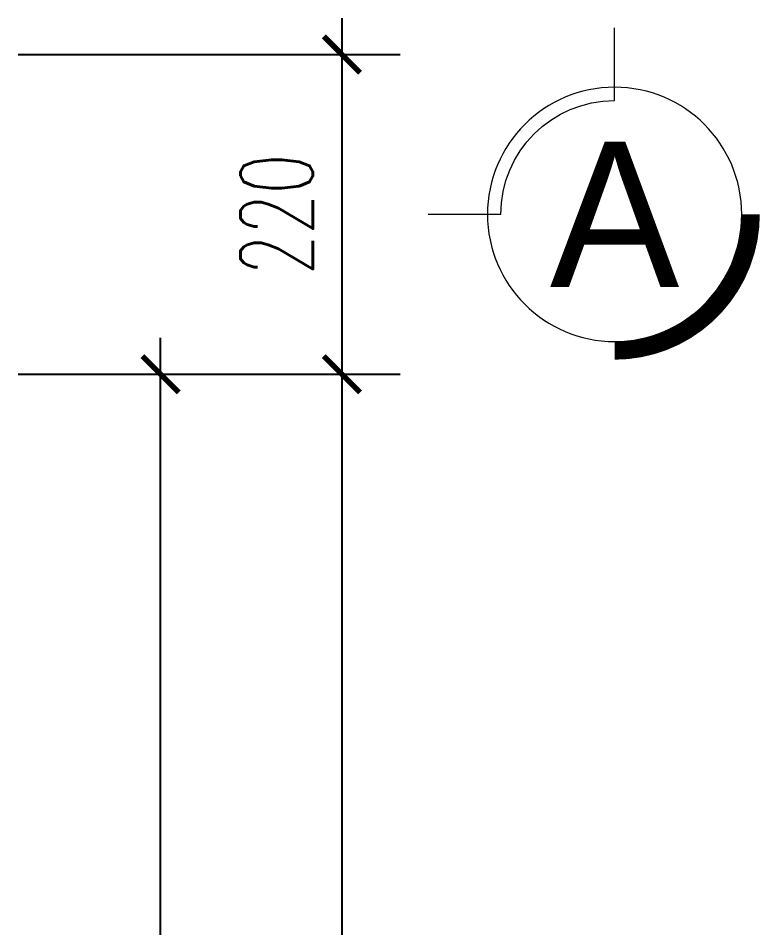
# Model space of a CAD drawing. Header units: millimetres. Extents: x -229618 to 2906, y -178063 to 96806.
# Drawn here: x -117852 to -117341, y -53775 to -53149 of the extents above; entities that cross this region are included whole.
import ezdxf
from ezdxf.enums import TextEntityAlignment as Align

# ---------------------------------------------------------------- set-up
doc = ezdxf.new("R2010")
doc.units = ezdxf.units.MM
doc.header["$LTSCALE"] = 200
doc.header["$MEASUREMENT"] = 0
doc.header["$PDMODE"] = 3
doc.header["$PDSIZE"] = 50
doc.layers.get('0').update_dxf_attribs({"color": 95, "linetype": 'CONTINUOUS'})
doc.layers.get('DEFPOINTS').update_dxf_attribs({"linetype": 'CONTINUOUS'})
doc.layers.add('DIM', color=251, linetype='CONTINUOUS')
doc.layers.add('TEXT', color=33, linetype='CONTINUOUS')
doc.layers.add('thay', color=7, linetype='CONTINUOUS', lineweight=18)
doc.styles.add('Aria H iso', font='Vharial_0.ttf')
doc.styles.add('dam', font='Vhavanb_0.ttf', dxfattribs={"width": 0.9, "height": 450})
doc.styles.add('Scale', font='vnsimli.shx', dxfattribs={"width": 0.65, "bigfont": 'bigfont.shx'})
doc.dimstyles.new('Scale', dxfattribs={"dimscale": 75, "dimtxt": 2, "dimasz": 1, "dimexe": 1.6, "dimexo": 0, "dimgap": 0.8, "dimtad": 1, "dimdec": 0, "dimzin": 0, "dimdsep": 46, "dimtxsty": 'Scale', "dimblk": 'ARCHTICK', "dimcen": 0.1, "dimdle": 1, "dimclrd": 256, "dimclre": 256, "dimclrt": 3, "dimadec": 0, "dimazin": 0, "dimtfac": 1, "dimtdec": 0, "dimtix": 1, "dimtmove": 2, "dimatfit": 3, "dimldrblk": 'ARCHTICK', "dimfxl": 0, "dimtolj": 1, "dimtzin": 0, "dimarcsym": 0})

# ---------------------------------------------------------------- blocks, each defined once
blk = doc.blocks.new('*U871')
at = {"layer": 'thay', "ltscale": 600}
for p, q in [((0, -200), (0, 0)), ((313.2, -513.2), (513.2, -513.2))]:
    blk.add_line(p, q, dxfattribs=at)
at = {"layer": 'thay', "ltscale": 600, "const_width": 50}
blk.add_lwpolyline([(-375, -513.2, 0.414214), (0, -888.2, 0.414214)], format="xyb", dxfattribs=at)
at = {"layer": 'thay', "ltscale": 600}
blk.add_circle((0, -513.2), 350, dxfattribs=at)
blk.add_arc((0, -513.2), 313.2, 0, 90, dxfattribs=at)
at = {"layer": 'TEXT', "linetype": 'Continuous', "style": 'Aria H iso'}
blk.add_attdef('A', text='', height=350, dxfattribs=at).set_placement((0, -670.6), align=Align.CENTER)
blk = doc.blocks.new('_ArchTick')
at = {"color": 0, "linetype": 'ByBlock', "const_width": 0.15}
blk.add_lwpolyline([(-0.5, -0.5), (0.5, 0.5)], dxfattribs=at)
blk = doc.blocks.new('*D1051')
at = {"layer": 'DEFPOINTS', "color": 0, "linetype": 'Continuous'}
for p in [(-117851.9, -53394.5), (-117753.94, -53394.5), (-117851.9, -54394.5)]:
    blk.add_point(p, dxfattribs=at)
at = {"layer": 'DIM', "linetype": 'Continuous', "lineweight": -2}
for p, q in [((-117753.94, -54419.5), (-117753.94, -53369.5)), ((-117851.9, -53394.5), (-117713.94, -53394.5)), ((-117851.9, -54394.5), (-117713.94, -54394.5))]:
    blk.add_line(p, q, dxfattribs=at)
at = {"layer": 'DIM', "linetype": 'Continuous', "lineweight": -2, "xscale": 25, "yscale": 25, "zscale": 25}
for p, rotation in [((-117753.94, -53394.5), 90), ((-117753.94, -54394.5), 270)]:
    blk.add_blockref('_ArchTick', p, dxfattribs=dict(at, rotation=rotation))
at = {"layer": 'DIM', "color": 3, "linetype": 'Continuous', "insert": (-117798.94, -53894.5), "char_height": 50, "attachment_point": 5, "rotation": 90, "style": 'Scale'}
blk.add_mtext('\\A1;1000', dxfattribs=at)
blk = doc.blocks.new('*D1053')
at = {"layer": 'DEFPOINTS', "color": 0, "linetype": 'Continuous'}
for p in [(-117851.9, -53394.5), (-117628.94, -53394.5), (-117851.9, -55684.5)]:
    blk.add_point(p, dxfattribs=at)
at = {"layer": 'DIM', "linetype": 'Continuous', "lineweight": -2}
for p, q in [((-117628.94, -55709.5), (-117628.94, -53369.5)), ((-117851.9, -53394.5), (-117588.94, -53394.5)), ((-117851.9, -55684.5), (-117588.94, -55684.5))]:
    blk.add_line(p, q, dxfattribs=at)
at = {"layer": 'DIM', "linetype": 'Continuous', "lineweight": -2, "xscale": 25, "yscale": 25, "zscale": 25}
for p, rotation in [((-117628.94, -53394.5), 90), ((-117628.94, -55684.5), 270)]:
    blk.add_blockref('_ArchTick', p, dxfattribs=dict(at, rotation=rotation))
at = {"layer": 'DIM', "color": 3, "linetype": 'Continuous', "insert": (-117673.94, -54539.5), "char_height": 50, "attachment_point": 5, "rotation": 90, "style": 'Scale'}
blk.add_mtext('\\A1;2290', dxfattribs=at)
blk = doc.blocks.new('*D1054')
at = {"layer": 'DEFPOINTS', "color": 0, "linetype": 'Continuous'}
for p in [(-117851.9, -53174.5), (-117628.94, -53174.5), (-117851.9, -53394.5)]:
    blk.add_point(p, dxfattribs=at)
at = {"layer": 'DIM', "linetype": 'Continuous', "lineweight": -2}
for p, q in [((-117628.94, -53419.5), (-117628.94, -53149.5)), ((-117851.9, -53174.5), (-117588.94, -53174.5)), ((-117851.9, -53394.5), (-117588.94, -53394.5))]:
    blk.add_line(p, q, dxfattribs=at)
at = {"layer": 'DIM', "linetype": 'Continuous', "lineweight": -2, "xscale": 25, "yscale": 25, "zscale": 25}
for p, rotation in [((-117628.94, -53174.5), 90), ((-117628.94, -53394.5), 270)]:
    blk.add_blockref('_ArchTick', p, dxfattribs=dict(at, rotation=rotation))
at = {"layer": 'DIM', "color": 3, "linetype": 'Continuous', "insert": (-117673.94, -53284.5), "char_height": 50, "attachment_point": 5, "rotation": 90, "style": 'Scale'}
blk.add_mtext('\\A1;220', dxfattribs=at)

msp = doc.modelspace()

# ---------------------------------------------------------------- block references
at = {"layer": 'DIM', "xscale": -0.25, "yscale": 0.25, "zscale": 0.25}
msp.add_blockref('*U871', (-117441.27, -53156.19), dxfattribs=at)

# ---------------------------------------------------------------- texts
at = {"layer": 'TEXT', "linetype": 'Continuous', "style": 'dam'}
msp.add_text('a', height=100, dxfattribs=at).set_placement((-117441.27, -53284.5), align=Align.MIDDLE)

# ---------------------------------------------------------------- dimensions: what is measured, and where the dimension line sits
at = {"layer": 'DIM', "linetype": 'Continuous'}
for base, p1, p2, picture, middle in [((-117628.94, -53174.5), (-117851.9, -53394.5), (-117851.9, -53174.5), '*D1054', (-117673.94, -53284.5)), ((-117753.94, -53394.5), (-117851.9, -54394.5), (-117851.9, -53394.5), '*D1051', (-117798.94, -53894.5)), ((-117628.94, -53394.5), (-117851.9, -55684.5), (-117851.9, -53394.5), '*D1053', (-117673.94, -54539.5))]:
    dim = msp.add_linear_dim(base=base, p1=p1, p2=p2, angle=90, dimstyle='Scale', override={"dimscale": 25, "dimfxl": 70}, dxfattribs=at)
    dim.commit()
    dim.dimension.update_dxf_attribs({"geometry": picture, "text_midpoint": middle})

doc.saveas('drawing.dxf')
